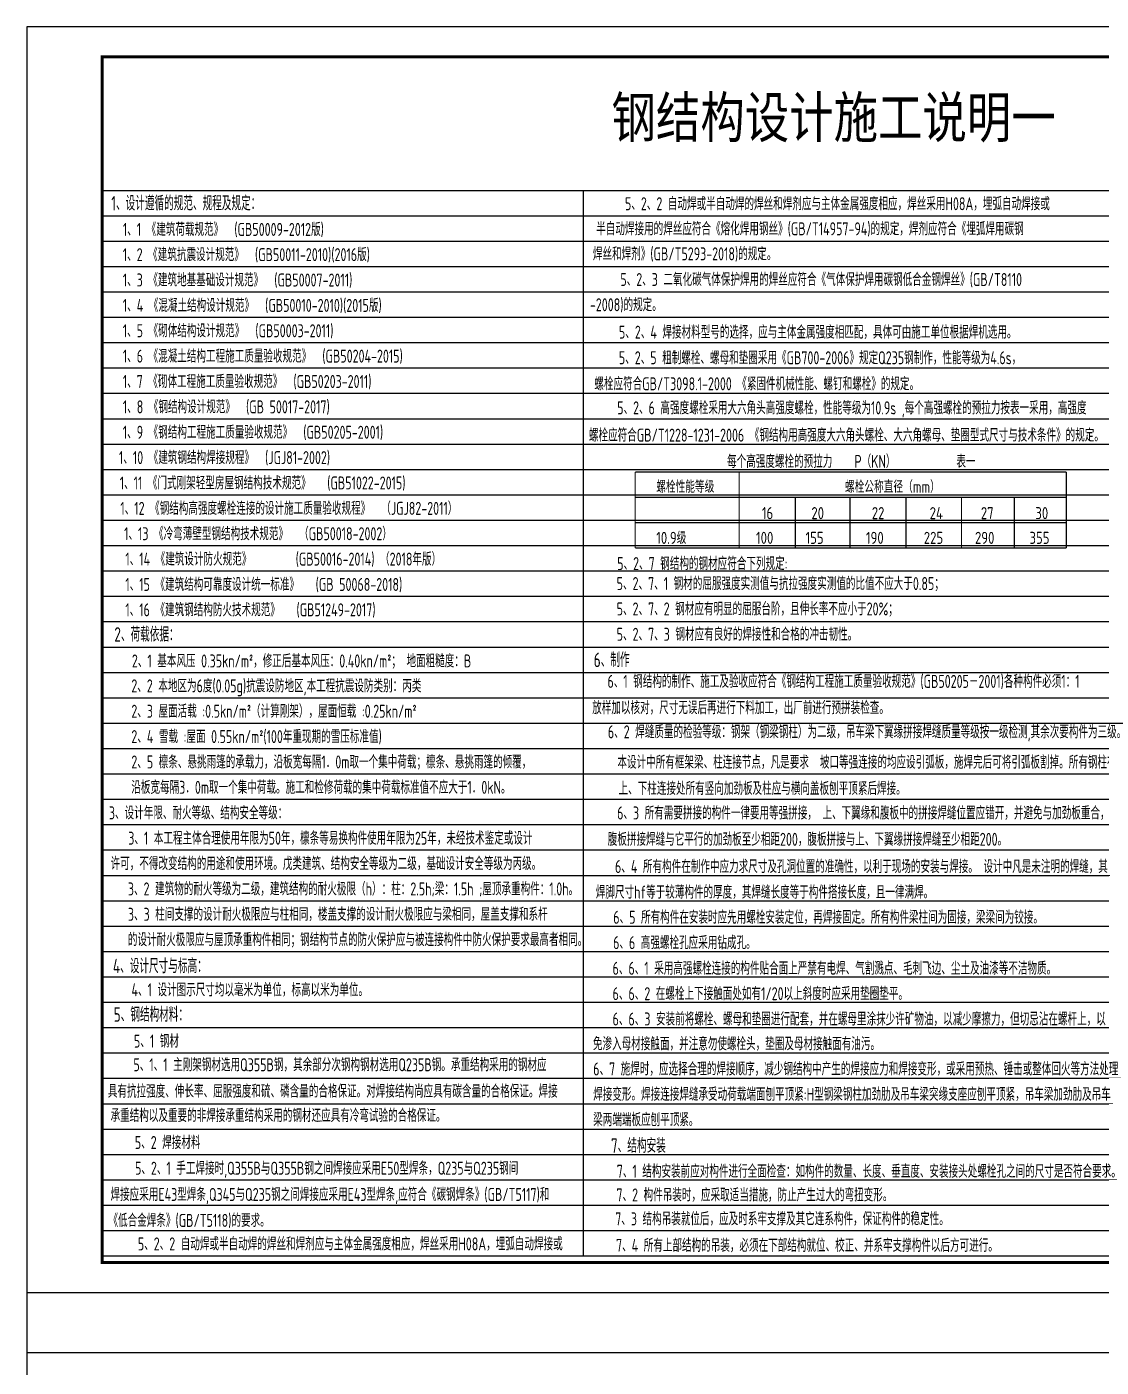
# Model space of a CAD drawing. Extents: x 69728788 to 150163257, y 20675998 to 43663798.
# Drawn here: x 75043831 to 75079474, y 21855813 to 21900288 of the extents above; entities that cross this region are included whole.
import ezdxf

# ---------------------------------------------------------------- set-up
doc = ezdxf.new("R2010")
doc.units = 0
doc.header["$LTSCALE"] = 1000
doc.header["$MEASUREMENT"] = 0
doc.layers.get('0').update_dxf_attribs({"linetype": 'CONTINUOUS'})
for name, color, linetype in [('116', 1, 'CONTINUOUS'), ('JZSM', 7, 'CONTINUOUS'), ('PUB_TITLE', 4, 'CONTINUOUS'), ('S1', 2, 'CONTINUOUS'), ('TEXT', 7, 'CONTINUOUS'), ('图审改图', 114, 'CONTINUOUS'), ('底线', 250, 'CONTINUOUS')]:
    doc.layers.add(name, color=color, linetype=linetype)
doc.styles.add('-黑体', font='simhei.ttf')
doc.styles.add('CPX', font='atssdeng.shx', dxfattribs={"width": 0.8, "bigfont": 'atssdchn.shx'})
doc.styles.add('HZS', font='atssdeng.shx', dxfattribs={"width": 0.7, "bigfont": 'atssdchn.shx'})

msp = doc.modelspace()

# ---------------------------------------------------------------- linework, layer by layer
at = {"const_width": 40.2}
for points in [[(75064013.5, 21885516.3), (75078317.2, 21885516.3)], [(75064013.5, 21885516.3), (75064013.5, 21882990.9)], [(75067464.2, 21885516.3), (75067464.2, 21882990.9)], [(75078317.2, 21885516.3), (75078317.2, 21882990.9)], [(75064013.5, 21884674.5), (75078317.2, 21884674.5)], [(75064013.5, 21883832.7), (75078317.2, 21883832.7)], [(75064013.5, 21882990.9), (75078317.2, 21882990.9)]]:
    msp.add_lwpolyline(points, dxfattribs=at)
at = {"layer": '116'}
msp.add_line((75043830.5, 21858287.7), (75043830.5, 21856287.7), dxfattribs=at)
at = {"layer": 'JZSM', "const_width": 40.2}
for points in [[(75069328.7, 21884674.5), (75069328.7, 21882990.9)], [(75071137.6, 21884674.5), (75071137.6, 21882990.9)], [(75073002, 21884674.5), (75073002, 21882990.9)], [(75074838.7, 21884674.5), (75074838.7, 21882990.9)], [(75076591.9, 21884674.5), (75076591.9, 21882990.9)]]:
    msp.add_lwpolyline(points, dxfattribs=at)
at = {"layer": 'PUB_TITLE'}
for points in [[(75043830.5, 21858287.7), (75103230.5, 21858287.7), (75103230.5, 21900287.7), (75043830.5, 21900287.7)], [(75043830.5, 21814287.7), (75103230.5, 21814287.7), (75103230.5, 21856287.7), (75043830.5, 21856287.7)]]:
    msp.add_lwpolyline(points, close=True, dxfattribs=at)
at = {"layer": 'PUB_TITLE', "const_width": 100}
msp.add_lwpolyline([(75046330.5, 21859287.7), (75102230.5, 21859287.7), (75102230.5, 21899287.7), (75046330.5, 21899287.7)], close=True, dxfattribs=at)
at = {"layer": 'PUB_TITLE', "const_width": 50}
for points in [[(75046330.5, 21894850), (75096221.3, 21894850)], [(75062291.4, 21894850), (75062291.4, 21859494.3)]]:
    msp.add_lwpolyline(points, dxfattribs=at)
at = {"layer": '底线'}
for p, q in [((75096221.3, 21894850), (75046330.5, 21894850)), ((75096221.3, 21894008.2), (75046330.5, 21894008.2)), ((75096221.3, 21893166.4), (75046330.5, 21893166.4)), ((75096221.3, 21892324.6), (75046330.5, 21892324.6)), ((75096221.3, 21891482.8), (75046330.5, 21891482.8)), ((75096221.3, 21890641), (75046330.5, 21890641)), ((75096221.3, 21889799.2), (75046330.5, 21889799.2)), ((75096221.3, 21888957.4), (75046330.5, 21888957.4)), ((75096221.3, 21888115.6), (75046330.5, 21888115.6)), ((75096221.3, 21887273.8), (75046330.5, 21887273.8)), ((75096221.3, 21886432), (75046330.5, 21886432)), ((75096221.3, 21885590.2), (75046330.5, 21885590.2)), ((75096221.3, 21884748.4), (75046330.5, 21884748.4)), ((75096221.3, 21883906.6), (75046330.5, 21883906.6)), ((75096221.3, 21883064.8), (75046330.5, 21883064.8)), ((75096221.3, 21882223), (75046330.5, 21882223)), ((75096221.3, 21881381.2), (75046330.5, 21881381.2)), ((75096221.3, 21880539.4), (75046330.5, 21880539.4)), ((75096221.3, 21879697.5), (75046330.5, 21879697.5)), ((75096221.3, 21878855.7), (75046330.5, 21878855.7)), ((75096221.3, 21878013.9), (75046330.5, 21878013.9)), ((75096221.3, 21877172.1), (75046330.5, 21877172.1)), ((75096221.3, 21876330.3), (75046330.5, 21876330.3)), ((75096221.3, 21875488.5), (75046330.5, 21875488.5)), ((75096221.3, 21875488.5), (75046330.5, 21875488.5)), ((75096221.3, 21874646.7), (75046330.5, 21874646.7)), ((75096221.3, 21873804.9), (75046330.5, 21873804.9)), ((75096221.3, 21872963.1), (75046330.5, 21872963.1)), ((75096221.3, 21872121.3), (75046330.5, 21872121.3)), ((75096221.3, 21871279.5), (75046330.5, 21871279.5)), ((75096221.3, 21870437.7), (75046330.5, 21870437.7)), ((75096221.3, 21869595.9), (75046330.5, 21869595.9)), ((75096221.3, 21868754.1), (75046330.5, 21868754.1)), ((75096309.9, 21867912.3), (75046330.5, 21867912.3)), ((75096277.9, 21867070.5), (75046330.5, 21867070.5)), ((75096221.3, 21866228.7), (75046330.5, 21866228.7)), ((75096221.3, 21865386.9), (75046330.5, 21865386.9)), ((75096221.3, 21864545.1), (75046330.5, 21864545.1)), ((75096221.3, 21863703.3), (75046330.5, 21863703.3)), ((75096221.3, 21862861.5), (75046330.5, 21862861.5)), ((75096221.3, 21862019.7), (75046330.5, 21862019.7)), ((75096221.3, 21861177.9), (75046330.5, 21861177.9)), ((75096221.3, 21860336.1), (75046330.5, 21860336.1)), ((75096221.3, 21859494.3), (75046330.5, 21859494.3))]:
    msp.add_line(p, q, dxfattribs=at)

# ---------------------------------------------------------------- texts
at = {"layer": 'JZSM', "style": 'CPX', "width": 0.8}
for s, p in [('螺栓性能等级', (75064712.2, 21884826.7)), ('螺栓公称直径（mm）', (75070973.6, 21884826.7)), ('16', (75068218.6, 21883949.9)), ('20', (75069860.5, 21883949.9)), ('22', (75071864.1, 21883949.9)), ('24', (75073784.2, 21883949.9)), ('27', (75075481.8, 21883949.9)), ('30', (75077290.6, 21883949.9)), ('10.9级', (75064712.2, 21883129.6)), ('100', (75068023.8, 21883129.6)), ('155', (75069665.6, 21883129.6)), ('190', (75071669.3, 21883129.6)), ('225', (75073589.4, 21883129.6)), ('290', (75075287, 21883129.6)), ('355', (75077095.8, 21883129.6))]:
    msp.add_text(s, height=401.77, dxfattribs=at).set_placement(p)
at = {"layer": 'S1', "color": 1, "style": 'HZS', "width": 0.7}
for s, p in [('1、设计遵循的规范、规程及规定：', (75046629.8, 21894192.8)), ('2、荷载依据：', (75046733.5, 21879887.6)), ('6、制作', (75062638.9, 21879041)), ('4、设计尺寸与标高：    ', (75046687, 21868885.1)), ('5、钢结构材料：', (75046712, 21867273.3)), ('7、结构安装', (75063209, 21862924))]:
    msp.add_text(s, height=480, dxfattribs=at).set_placement(p)
at = {"layer": 'S1', "style": 'HZS', "width": 0.7}
for s, p in [('5、2、2 自动焊或半自动焊的焊丝和焊剂应与主体金属强度相应，焊丝采用H08A，埋弧自动焊接或', (75063675.7, 21894201.1)), ('1、1 《建筑荷载规范》  (GB50009-2012版)', (75047017.4, 21893348.7)), ('半自动焊接用的焊丝应符合《熔化焊用钢丝》(GB/T14957-94)的规定，焊剂应符合《埋弧焊用碳钢', (75062721.6, 21893369.4)), ('1、2 《建筑抗震设计规范》  (GB50011-2010)(2016版)   ', (75047014.4, 21892511.6)), ('焊丝和焊剂》(GB/T5293-2018)的规定。', (75062610.9, 21892537.8)), ('1、3 《建筑地基基础设计规范》  (GB50007-2011)   ', (75047014.4, 21891669.8)), (' 5、2、3 二氧化碳气体保护焊用的焊丝应符合《气体保护焊用碳钢低合金钢焊丝》(GB/T8110', (75063338.7, 21891686.3)), ('1、4 《混凝土结构设计规范》  (GB50010-2010)(2015版)   ', (75047014.4, 21890828)), ('-2008)的规定。', (75062512.7, 21890848.9)), ('1、5 《砌体结构设计规范》  (GB50003-2011)   ', (75047014.4, 21889986.2)), ('5、2、4 焊接材料型号的选择，应与主体金属强度相匹配，具体可由施工单位根据焊机选用。', (75063476, 21889940.1)), ('1、6 《混凝土结构工程施工质量验收规范》  (GB50204-2015)    ', (75047014.4, 21889144.4)), ('5、2、5 粗制螺栓、螺母和垫圈采用《GB700-2006》规定Q235钢制作，性能等级为4.6s，', (75063473.5, 21889090.2)), ('1、7 《砌体工程施工质量验收规范》  (GB50203-2011) ', (75047014.4, 21888302.6)), ('螺栓应符合GB/T3098.1-2000 《紧固件机械性能、螺钉和螺栓》的规定。', (75062659.7, 21888226.5)), ('1、8 《钢结构设计规范》  (GB 50017-2017)', (75047014.4, 21887460.8)), ('5、2、6 高强度螺栓采用大六角头高强度螺栓，性能等级为10.9s ,每个高强螺栓的预拉力按表一采用，高强度', (75063418, 21887428.2)), ('1、9 《钢结构工程施工质量验收规范》  (GB50205-2001)', (75047014.4, 21886619)), ('螺栓应符合GB/T1228-1231-2006 《钢结构用高强度大六角头螺栓、大六角螺母、垫圈型式尺寸与技术条件》的规定。', (75062480.6, 21886522.8)), ('1、10 《建筑钢结构焊接规程》  (JGJ81-2002)  ', (75046887.3, 21885777.2)), ('每个高强度螺栓的预拉力    P（KN）           表一', (75067063, 21885651)), ('1、11 《门式刚架轻型房屋钢结构技术规范》   (GB51022-2015)', (75046914.1, 21884935.4)), ('1、12 《钢结构高强度螺栓连接的设计施工质量验收规程》  （JGJ82-2011）', (75046934, 21884093.6)), ('1、13 《冷弯薄壁型钢结构技术规范》  （GB50018-2002）', (75047058.5, 21883251.8)), ('1、14 《建筑设计防火规范》        (GB50016-2014) （2018年版）', (75047098.9, 21882410)), ('5、2、7 钢结构的钢材应符合下列规定:', (75063418, 21882261.2)), ('1、15 《建筑结构可靠度设计统一标准》   (GB 50068-2018)', (75047098.9, 21881568.2)), ('5、2、7、1 钢材的屈服强度实测值与抗拉强度实测值的比值不应大于0.85；', (75063400.2, 21881598.1)), ('5、2、7、2 钢材应有明显的屈服台阶，且伸长率不应小于20%；', (75063400.2, 21880756.3)), ('5、2、7、3 钢材应有良好的焊接性和合格的冲击韧性。', (75063400.2, 21879914.5)), ('6、1 钢结构的制作、施工及验收应符合《钢结构工程施工质量验收规范》(GB50205－2001)各种构件必须1：1', (75063094.9, 21878352.7)), ('放样加以核对，尺寸无误后再进行下料加工，出厂前进行预拼装检查。', (75062588.5, 21877479)), ('3、设计年限、耐火等级、结构安全等级：', (75046553.9, 21873989)), ('6、3 所有需要拼接的构件一律要用等强拼接， 上、下翼缘和腹板中的拼接焊缝位置应错开，并避免与加劲板重合， ', (75063414.9, 21873985.4)), ('3、1 本工程主体合理使用年限为50年，檩条等易换构件使用年限为25年，未经技术鉴定或设计', (75047196.1, 21873149.6)), ('腹板拼接焊缝与它平行的加劲板至少相距200，腹板拼接与上、下翼缘拼接焊缝至少相距200。 ', (75063103.9, 21873112.5)), ('许可，不得改变结构的用途和使用环境。戊类建筑、结构安全等级为二级，基础设计安全等级为丙级。', (75046609.4, 21872307.8)), ('6、4 所有构件在制作中应力求尺寸及孔洞位置的准确性，以利于现场的安装与焊接。 设计中凡是未注明的焊缝，其', (75063344.9, 21872208.5)), ('3、2 建筑物的耐火等级为二级，建筑结构的耐火极限（h）：柱：2.5h;梁：1.5h ;屋顶承重构件：1.0h。', (75047183.8, 21871466)), ('焊脚尺寸hf等于较薄构件的厚度，其焊缝长度等于构件搭接长度，且一律满焊。', (75062707.9, 21871357.9)), ('6、5 所有构件在安装时应先用螺栓安装定位，再焊接固定。所有构件梁柱间为固接，梁梁间为铰接。', (75063287.2, 21870524.9)), ('6、6 高强螺栓孔应采用钻成孔。', (75063281.9, 21869683.1)), ('6、6、1 采用高强螺栓连接的构件贴合面上严禁有电焊、气割溅点、毛刺飞边、尘土及油漆等不洁物质。', (75063264.3, 21868832.5)), ('4、1 设计图示尺寸均以毫米为单位，标高以米为单位。', (75047302.8, 21868117.5)), ('6、6、2 在螺栓上下接触面处如有1/20以上斜度时应采用垫圈垫平。', (75063264.3, 21867990.7)), ('6、6、3 安装前将螺栓、螺母和垫圈进行配套，并在螺母里涂抹少许矿物油，以减少摩擦力，但切忌沾在螺杆上，以', (75063264.3, 21867148.9)), ('5、1 钢材', (75047385.5, 21866414.8)), ('免渗入母材接触面，并注意勿使螺栓头，垫圈及母材接触面有油污。', (75062612.6, 21866326.3)), ('5、1、1 主刚架钢材选用Q355B钢，其余部分次钢构钢材选用Q235B钢。承重结构采用的钢材应', (75047367.9, 21865631.2)), ('具有抗拉强度、伸长率、屈服强度和硫、磷含量的合格保证。对焊接结构尚应具有碳含量的合格保证。焊接', (75046517.9, 21864753.3)), ('承重结构以及重要的非焊接承重结构采用的钢材还应具有冷弯试验的合格保证。', (75046608.5, 21863947.6)), ('5、2 焊接材料', (75047414.5, 21863052.2)), ('5、2、1 手工焊接时,Q355B与Q355B钢之间焊接应采用E50型焊条，Q235与Q235钢间', (75047420.9, 21862198.6)), ('7、1 结构安装前应对构件进行全面检查：如构件的数量、长度、垂直度、安装接头处螺栓孔之间的尺寸是否符合要求。', (75063404, 21862096.9)), ('焊接应采用E43型焊条,Q345与Q235钢之间焊接应采用E43型焊条,应符合《碳钢焊条》(GB/T5117)和', (75046607.1, 21861327.9)), ('7、2 构件吊装时，应采取适当措施，防止产生过大的弯扭变形。', (75063392.4, 21861311.4)), ('《低合金焊条》(GB/T5118)的要求。', (75046540.1, 21860466.9)), ('7、3 结构吊装就位后，应及时系牢支撑及其它连系构件，保证构件的稳定性。', (75063352.1, 21860518.9)), ('5、2、2 自动焊或半自动焊的焊丝和焊剂应与主体金属强度相应，焊丝采用H08A，埋弧自动焊接或', (75047514.8, 21859687.2)), ('7、4 所有上部结构的吊装，必须在下部结构就位、校正、并系牢支撑构件以后方可进行。', (75063377.8, 21859638.6))]:
    msp.add_text(s, height=432, dxfattribs=at).set_placement(p)
at = {"layer": 'S1', "color": 6, "style": 'HZS', "width": 0.7}
for s, p in [('2、1 基本风压 0.35kn/m%%1402%%141，修正后基本风压：0.40kn/m%%1402%%141； 地面粗糙度：B', (75047316.8, 21879030.2)), ('2、2 本地区为6度(0.05g)抗震设防地区,本工程抗震设防类别：丙类', (75047298.3, 21878203.6)), ('2、3 屋面活载 :0.5kn/m%%1402%%141（计算刚架），屋面恒载 :0.25kn/m%%1402%%141', (75047298.3, 21877361.8)), ('2、4 雪载 :屋面 0.55kn/m%%1402%%141(100年重现期的雪压标准值)', (75047298.3, 21876520))]:
    msp.add_text(s, height=432, dxfattribs=at).set_placement(p)
at = {"layer": 'TEXT', "color": 3, "style": '-黑体', "width": 0.8}
msp.add_text('钢结构设计施工说明一', height=1350.67, dxfattribs=at).set_placement((75063228.1, 21896610.5))
at = {"layer": '图审改图', "style": 'HZS', "width": 0.7}
for s, p in [('1、16 《建筑钢结构防火技术规范》   (GB51249-2017)', (75047098.9, 21880726.4)), ('6、2 焊缝质量的检验等级：钢架（钢梁钢柱）为二级，吊车梁下翼缘拼接焊缝质量等级按一级检测,其余次要构件为三级。', (75063108.1, 21876677.7)), ('2、5 檩条、悬挑雨篷的承载力，沿板宽每隔1．0m取一个集中荷载；檩条、悬挑雨篷的倾覆，', (75047298.3, 21875678.2)), ('本设计中所有框架梁、柱连接节点，凡是要求  坡口等强连接的均应设引弧板，施焊完后可将引弧板割掉。所有钢柱在柱顶、', (75063425.3, 21875670.2)), ('沿板宽每隔3．0m取一个集中荷载。施工和检修荷载的集中荷载标准值不应大于1．0kN。', (75047298.3, 21874836.4)), ('上、下柱连接处所有竖向加劲板及柱应与横向盖板刨平顶紧后焊接。', (75063463.1, 21874800)), ('3、3 柱间支撑的设计耐火极限应与柱相同，楼盖支撑的设计耐火极限应与梁相同，屋盖支撑和系杆', (75047183.8, 21870624.2)), ('的设计耐火极限应与屋顶承重构件相同；钢结构节点的防火保护应与被连接构件中防火保护要求最高者相同。', (75047183.8, 21869782.4)), ('6、7 施焊时，应选择合理的焊接顺序，减少钢结构中产生的焊接应力和焊接变形，或采用预热、锤击或整体回火等方法处理', (75062621.7, 21865493.2)), ('焊接变形。焊接连接焊缝承受动荷载端面刨平顶紧:H型钢梁钢柱加劲肋及吊车梁突缘支座应刨平顶紧，吊车梁加劲肋及吊车', (75062621.7, 21864651.4)), ('梁两端端板应刨平顶紧。', (75062621.7, 21863809.6))]:
    msp.add_text(s, height=432, dxfattribs=at).set_placement(p)

doc.saveas('drawing.dxf')
